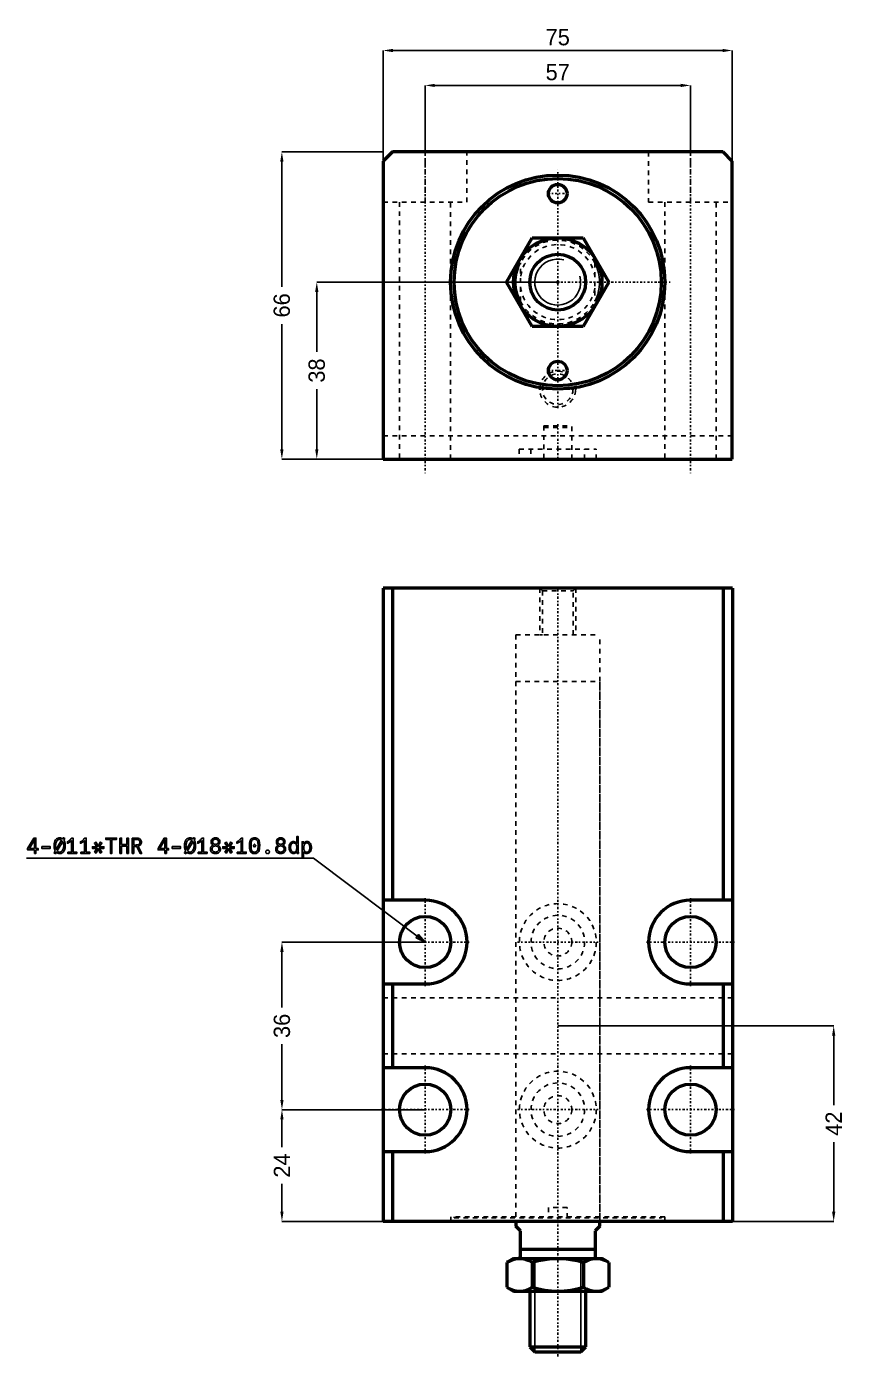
# Model space of a CAD drawing. Header units: millimetres. Extents: x -114 to 282, y -231 to 55.
# Drawn here: x -114.1 to 61.6, y -230.8 to 54.9 of the extents above; entities that cross this region are included whole.
import ezdxf

# ---------------------------------------------------------------- set-up
doc = ezdxf.new("R2010")
doc.units = ezdxf.units.MM
doc.linetypes.add('Center', pattern=[1.5, 0.45, -0.5, 0.05, -0.5])
doc.linetypes.add('Dashed', pattern=[2, 1, -1])
for name, color, linetype, lineweight in [('2d ConnectionPoints', 7, 'Continuous', 50), ('AM_0', 7, 'Continuous', 50), ('AM_5', 3, 'Continuous', 25), ('AM_7', 7, 'Center', 25), ('AM_9', 6, 'Dashed', 25)]:
    doc.layers.add(name, color=color, linetype=linetype, lineweight=lineweight)
doc.dimstyles.new('ISO-25', dxfattribs={"dimtxt": 2.5, "dimasz": 2.5, "dimexe": 1.25, "dimexo": 0.625, "dimtad": 1, "dimtxsty": 'Standard', "dimcen": 2.5, "dimadec": 0, "dimazin": 0, "dimtfac": 1, "dimtmove": 0, "dimatfit": 3, "dimfxl": 1, "dimarcsym": 0})

# ---------------------------------------------------------------- blocks, each defined once
blk = doc.blocks.new('1_JEBC_32_60ST_EX_rod_0_in_JEBC_MF_LA_32_60ST_EX_0_0')
at = {"layer": 'AM_0'}
for p, q in [((-10.97, 0), (-5.48, 9.5)), ((-5.48, 9.5), (5.48, 9.5)), ((5.48, 9.5), (10.97, 0)), ((-5.48, -9.5), (-10.97, 0)), ((10.97, 0), (5.48, -9.5)), ((5.48, -9.5), (-5.48, -9.5))]:
    blk.add_line(p, q, dxfattribs=at)
for radius in [9.5, 6]:
    blk.add_circle((0, 0), radius, dxfattribs=at)
at = {"layer": 'AM_5'}
blk.add_arc((0, 0), 4.93, 75, 15, dxfattribs=at)
at = {"layer": 'AM_9'}
for p, q in [((-8, -4.12), (-8, 4.12)), ((8, 4.12), (8, -4.12))]:
    blk.add_line(p, q, dxfattribs=at)
for points in [[(-8, 4.12), (-8.33, 3.41), (-8.59, 2.67), (-8.79, 1.91), (-8.93, 1.14), (-8.99, 0.36), (-8.99, -0.43), (-8.92, -1.21), (-8.78, -1.98), (-8.57, -2.74), (-8.3, -3.48), (-8, -4.12)], [(8, -4.12), (8.33, -3.41), (8.59, -2.67), (8.79, -1.91), (8.93, -1.14), (8.99, -0.36), (8.99, 0.43), (8.92, 1.21), (8.78, 1.98), (8.57, 2.74), (8.3, 3.48), (8, 4.12)]]:
    blk.add_lwpolyline(points, dxfattribs=at)
for radius, start, end in [(9, 27.266, 152.734), (8.07, 7.4106, 172.5894), (8.07, 187.4106, 352.5894), (9, 207.266, 332.734)]:
    blk.add_arc((0, 0), radius, start, end, dxfattribs=at)
blk = doc.blocks.new('2_JEBC_MF_LA_32_60ST_EX_0_body_0_in_JEBC_MF_LA_32_60ST_EX_0_0')
at = {"layer": 'AM_0'}
for p, q in [((-35.5, 28), (-37.5, 26)), ((-37.5, 26), (-37.5, -38)), ((35.5, 28), (-35.5, 28)), ((37.5, 26), (35.5, 28)), ((37.5, -38), (37.5, 26)), ((-37.5, -38), (37.5, -38))]:
    blk.add_line(p, q, dxfattribs=at)
for centre, radius in [((0, 0), 23), ((0, 0), 22.25), ((0, 19), 2), ((0, -19), 2)]:
    blk.add_circle(centre, radius, dxfattribs=at)
at = {"layer": 'AM_5', "linetype": 'Dashed'}
blk.add_arc((0, -23), 3.8615, 75, 15, dxfattribs=at)
at = {"layer": 'AM_7'}
for p, q in [((-28.5, 31.3), (-28.5, -41.3)), ((28.5, 31.3), (28.5, -41.3)), ((0, -27.054575), (0, 24.15)), ((-2.1, 19), (2.1, 19)), ((-24.15, 0), (24.15, 0)), ((-2.1, -19), (2.1, -19)), ((-4.054575, -23), (4.054575, -23)), ((0, -30.545), (0, -38.355))]:
    blk.add_line(p, q, dxfattribs=at)
at = {"layer": 'AM_9'}
for p, q in [((-28.5, 17.2), (-28.5, 28)), ((-19.5, 17.2), (-19.5, 28)), ((19.5, 28), (19.5, 17.2)), ((28.5, 17.2), (28.5, 28)), ((-37.5, 17.2), (-19.5, 17.2)), ((-34, 17.2), (-34, -38)), ((-23, -38), (-23, 17.2)), ((19.5, 17.2), (37.5, 17.2)), ((23, 17.2), (23, -38)), ((34, -38), (34, 17.2)), ((-3, -30.9), (3, -30.9)), ((-3, -30.9), (-3, -38)), ((-3, -31.2), (3, -31.2)), ((3, -38), (3, -30.9)), ((37.5, -33), (-37.5, -33)), ((-8.25, -35.9), (8.25, -35.9)), ((-8.25, -35.9), (-8.25, -38)), ((-5.75, -35.9), (-5.75, -38)), ((5.75, -38), (5.75, -35.9)), ((8.25, -38), (8.25, -35.9))]:
    blk.add_line(p, q, dxfattribs=at)
blk.add_circle((0, -23), 3.2805, dxfattribs=at)
blk = doc.blocks.new('*D3')
at = {"layer": 'AM_5', "color": 0, "lineweight": -2}
for p, q in [((-28.5, 28), (-28.5, 42.25)), ((-26.4, 42.25), (26.4, 42.25)), ((28.5, 28), (28.5, 42.25))]:
    blk.add_line(p, q, dxfattribs=at)
at = {"layer": 'AM_5', "color": 0}
for points in [[(-26.4, 42.6), (-26.4, 41.9), (-28.5, 42.25)], [(26.4, 41.9), (26.4, 42.6), (28.5, 42.25)]]:
    blk.add_solid(points, dxfattribs=at)
at = {"layer": 'Defpoints', "color": 0}
for p in [(28.5, 42.25), (-28.5, 28), (28.5, 28)]:
    blk.add_point(p, dxfattribs=at)
at = {"layer": 'AM_5', "color": 0, "insert": (0, 45.09), "char_height": 3.5, "attachment_point": 5}
blk.add_mtext('57', dxfattribs=at)
blk = doc.blocks.new('*D4')
at = {"layer": 'AM_5', "color": 0, "lineweight": -2}
for p, q in [((-37.5, 28), (-59.25, 28)), ((-59.25, 25.9), (-59.25, -0.99)), ((-59.25, -35.9), (-59.25, -9.01)), ((-37.5, -38), (-59.25, -38))]:
    blk.add_line(p, q, dxfattribs=at)
at = {"layer": 'AM_5', "color": 0}
for points in [[(-58.9, 25.9), (-59.6, 25.9), (-59.25, 28)], [(-59.6, -35.9), (-58.9, -35.9), (-59.25, -38)]]:
    blk.add_solid(points, dxfattribs=at)
at = {"layer": 'Defpoints', "color": 0}
for p in [(-37.5, 28), (-59.25, -38), (-37.5, -38)]:
    blk.add_point(p, dxfattribs=at)
at = {"layer": 'AM_5', "color": 0, "insert": (-59.25, -5), "char_height": 3.5, "attachment_point": 5, "rotation": 90}
blk.add_mtext('66', dxfattribs=at)
blk = doc.blocks.new('*D5')
at = {"layer": 'AM_5', "color": 0, "lineweight": -2}
for p, q in [((0, 0), (-51.75, 0)), ((-51.75, -2.1), (-51.75, -15)), ((-51.75, -35.9), (-51.75, -23)), ((-37.5, -38), (-51.75, -38))]:
    blk.add_line(p, q, dxfattribs=at)
at = {"layer": 'AM_5', "color": 0}
for points in [[(-51.4, -2.1), (-52.1, -2.1), (-51.75, 0)], [(-52.1, -35.9), (-51.4, -35.9), (-51.75, -38)]]:
    blk.add_solid(points, dxfattribs=at)
at = {"layer": 'Defpoints', "color": 0}
for p in [(0, 0), (-51.75, -38), (-37.5, -38)]:
    blk.add_point(p, dxfattribs=at)
at = {"layer": 'AM_5', "color": 0, "insert": (-51.75, -19), "char_height": 3.5, "attachment_point": 5, "rotation": 90}
blk.add_mtext('38', dxfattribs=at)
blk = doc.blocks.new('*D6')
at = {"layer": 'AM_5', "color": 0, "lineweight": -2}
for p, q in [((-37.5, -38), (-37.5, 49.75)), ((-35.4, 49.75), (35.4, 49.75)), ((37.5, -38), (37.5, 49.75))]:
    blk.add_line(p, q, dxfattribs=at)
at = {"layer": 'AM_5', "color": 0}
for points in [[(-35.4, 50.1), (-35.4, 49.4), (-37.5, 49.75)], [(35.4, 49.4), (35.4, 50.1), (37.5, 49.75)]]:
    blk.add_solid(points, dxfattribs=at)
at = {"layer": 'Defpoints', "color": 0}
for p in [(37.5, 49.75), (-37.5, -38), (37.5, -38)]:
    blk.add_point(p, dxfattribs=at)
at = {"layer": 'AM_5', "color": 0, "insert": (0, 52.59), "char_height": 3.5, "attachment_point": 5}
blk.add_mtext('75', dxfattribs=at)
blk = doc.blocks.new('1_JEBC_32_60ST_EX_rod_0_in_JEBC_MF_LA_32_60ST_EX_0_4')
at = {"layer": 'AM_0'}
for p, q in [((9, -1), (9, 0)), ((-9, 0), (-9, -1)), ((-8, -2), (-9, -1)), ((-8, -8), (-8, -2)), ((9, -1), (8, -2)), ((8, -2), (8, -8)), ((-9.5, -8), (-10.97, -8.85)), ((-9.5, -8), (9.5, -8)), ((-8, -6), (8, -6)), ((10.97, -8.85), (9.5, -8)), ((-10.97, -8.85), (-10.97, -14.15)), ((-5.48, -8.85), (-5.48, -14.15)), ((5.48, -8.85), (5.48, -14.15)), ((10.97, -8.85), (10.97, -14.15)), ((-10.97, -14.15), (-9.5, -15)), ((9.5, -15), (10.97, -14.15)), ((-9.5, -15), (9.5, -15)), ((-6, -15), (-6, -26.93)), ((6, -26.93), (6, -15)), ((-6, -26.93), (-4.93, -28)), ((-6, -26.93), (6, -26.93)), ((-4.93, -28), (4.93, -28)), ((4.93, -28), (6, -26.93))]:
    blk.add_line(p, q, dxfattribs=at)
for points in [[(-8.23, -8), (-8.42, -8), (-9.06, -8.08), (-9.7, -8.26), (-10.34, -8.52), (-10.97, -8.85)], [(-5.48, -8.85), (-6.15, -8.5), (-6.83, -8.23), (-7.53, -8.06), (-8.23, -8)], [(0, -8), (-0.03, -8), (-1.4, -8.06), (-2.76, -8.23), (-4.13, -8.5), (-5.48, -8.85)], [(5.48, -8.85), (4.15, -8.5), (2.8, -8.23), (1.4, -8.06), (0, -8)], [(8.23, -8), (8.03, -8), (7.39, -8.08), (6.76, -8.26), (6.12, -8.52), (5.48, -8.85)], [(10.97, -8.85), (10.3, -8.5), (9.63, -8.23), (8.93, -8.06), (8.23, -8)], [(-10.97, -14.15), (-10.3, -14.5), (-9.63, -14.77), (-8.93, -14.94), (-8.23, -15)], [(-8.23, -15), (-8.03, -15), (-7.39, -14.92), (-6.76, -14.74), (-6.12, -14.48), (-5.48, -14.15)], [(-5.48, -14.15), (-4.15, -14.5), (-2.8, -14.77), (-1.4, -14.94), (0, -15)], [(0, -15), (0.03, -15), (1.4, -14.94), (2.76, -14.77), (4.13, -14.5), (5.48, -14.15)], [(5.48, -14.15), (6.15, -14.5), (6.83, -14.77), (7.53, -14.94), (8.23, -15)], [(8.23, -15), (8.42, -15), (9.06, -14.92), (9.7, -14.74), (10.34, -14.48), (10.97, -14.15)]]:
    blk.add_lwpolyline(points, dxfattribs=at)
at = {"layer": 'AM_5'}
for p, q in [((-4.93, -28), (-4.93, -8)), ((4.93, -28), (4.93, -8))]:
    blk.add_line(p, q, dxfattribs=at)
at = {"layer": 'AM_7'}
blk.add_line((0, -29), (0, 136.5), dxfattribs=at)
at = {"layer": 'AM_9'}
for p, q in [((-9, 126), (9, 126)), ((-9, 126), (-9, 0)), ((9, 0), (9, 126))]:
    blk.add_line(p, q, dxfattribs=at)
blk = doc.blocks.new('2_JEBC_MF_LA_32_60ST_EX_0_body_0_in_JEBC_MF_LA_32_60ST_EX_0_4')
at = {"layer": 'AM_0'}
for p, q in [((37.5, 136), (-37.5, 136)), ((-37.5, 136), (-37.5, 0)), ((-35.5, 136), (-35.5, 69)), ((35.5, 136), (35.5, 69)), ((37.5, 136), (37.5, 0)), ((-28.5, 69), (-37.5, 69)), ((37.5, 69), (28.5, 69)), ((-37.5, 51), (-28.5, 51)), ((-35.5, 51), (-35.5, 33)), ((28.5, 51), (37.5, 51)), ((35.5, 51), (35.5, 33)), ((-28.5, 33), (-37.5, 33)), ((37.5, 33), (28.5, 33)), ((-37.5, 15), (-28.5, 15)), ((-35.5, 15), (-35.5, 0)), ((28.5, 15), (37.5, 15)), ((35.5, 15), (35.5, 0)), ((37.5, 0), (-37.5, 0))]:
    blk.add_line(p, q, dxfattribs=at)
for centre in [(-28.5, 60), (28.5, 60), (-28.5, 24), (28.5, 24)]:
    blk.add_circle(centre, 5.5, dxfattribs=at)
for centre, start, end in [((-28.5, 60), 270, 90), ((28.5, 60), 90, 270), ((-28.5, 24), 270, 90), ((28.5, 24), 90, 270)]:
    blk.add_arc(centre, 9, start, end, dxfattribs=at)
at = {"layer": 'AM_5', "linetype": 'Dashed'}
for p, q in [((-3.8615, 136), (-3.8615, 126)), ((3.8615, 136), (3.8615, 126)), ((-3.2805, 126), (-3.8615, 126)), ((3.2805, 126), (3.8615, 126))]:
    blk.add_line(p, q, dxfattribs=at)
at = {"layer": 'AM_7'}
for p, q in [((-28.5, 50.55), (-28.5, 69.45)), ((28.5, 50.55), (28.5, 69.45)), ((-37.95, 60), (-19.05, 60)), ((-8.6625, 60), (8.6625, 60)), ((19.05, 60), (37.95, 60)), ((-28.5, 14.55), (-28.5, 33.45)), ((28.5, 14.55), (28.5, 33.45)), ((-37.95, 24), (-19.05, 24)), ((-8.6625, 24), (8.6625, 24)), ((19.05, 24), (37.95, 24))]:
    blk.add_line(p, q, dxfattribs=at)
at = {"layer": 'AM_9'}
for p, q in [((-3.8615, 136), (-3.2805, 135.419)), ((-3.2805, 135.419), (-3.2805, 126)), ((-3.2805, 135.419), (3.2805, 135.419)), ((3.2805, 135.419), (3.8615, 136)), ((3.2805, 126), (3.2805, 135.419)), ((-9, 116), (9, 116)), ((-9, 116), (-9, 0.8)), ((9, 0.8), (9, 116)), ((37.5, 48), (-37.5, 48)), ((37.5, 36), (-37.5, 36)), ((2, 3), (-2, 3)), ((-2, 3), (-2, 0.8)), ((2, 0.8), (2, 3)), ((23, 1), (-23, 1)), ((-23, 1), (-23, 0)), ((-22.25, 1), (-22.25, 0.8)), ((-22.25, 0.8), (22.25, 0.8)), ((22.25, 0.8), (22.25, 1)), ((23, 0), (23, 1))]:
    blk.add_line(p, q, dxfattribs=at)
for centre, radius in [((0, 60), 8.25), ((0, 60), 5.75), ((0, 60), 3), ((0, 24), 8.25), ((0, 24), 5.75), ((0, 24), 3)]:
    blk.add_circle(centre, radius, dxfattribs=at)
blk = doc.blocks.new('*D34')
at = {"layer": 'AM_5', "color": 0, "lineweight": -2}
for p, q in [((-28.48, -141.76), (-59.23, -141.76)), ((-59.23, -143.86), (-59.23, -155.79)), ((-59.23, -175.66), (-59.23, -163.72)), ((-28.48, -177.76), (-59.23, -177.76))]:
    blk.add_line(p, q, dxfattribs=at)
at = {"layer": 'AM_5', "color": 0}
for points in [[(-58.88, -143.86), (-59.58, -143.86), (-59.23, -141.76)], [(-59.58, -175.66), (-58.88, -175.66), (-59.23, -177.76)]]:
    blk.add_solid(points, dxfattribs=at)
at = {"layer": 'Defpoints', "color": 0}
for p in [(-28.48, -141.76), (-59.23, -177.76), (-28.48, -177.76)]:
    blk.add_point(p, dxfattribs=at)
at = {"layer": 'AM_5', "color": 0, "insert": (-59.23, -159.76), "char_height": 3.5, "attachment_point": 5, "rotation": 90}
blk.add_mtext('36', dxfattribs=at)
blk = doc.blocks.new('*D35')
at = {"layer": 'AM_5', "color": 0, "lineweight": -2}
for p, q in [((0.02, -159.76), (59.27, -159.76)), ((59.27, -161.86), (59.27, -176.79)), ((59.27, -199.66), (59.27, -184.72)), ((37.52, -201.76), (59.27, -201.76))]:
    blk.add_line(p, q, dxfattribs=at)
at = {"layer": 'AM_5', "color": 0}
for points in [[(59.62, -161.86), (58.92, -161.86), (59.27, -159.76)], [(58.92, -199.66), (59.62, -199.66), (59.27, -201.76)]]:
    blk.add_solid(points, dxfattribs=at)
at = {"layer": 'Defpoints', "color": 0}
for p in [(0.02, -159.76), (59.27, -159.76), (37.52, -201.76)]:
    blk.add_point(p, dxfattribs=at)
at = {"layer": 'AM_5', "color": 0, "insert": (59.27, -180.76), "char_height": 3.5, "attachment_point": 5, "rotation": 90}
blk.add_mtext('42', dxfattribs=at)
blk = doc.blocks.new('*D36')
at = {"layer": 'AM_5', "color": 0, "lineweight": -2}
for p, q in [((-28.48, -177.76), (-59.23, -177.76)), ((-59.23, -179.86), (-59.23, -185.79)), ((-59.23, -199.66), (-59.23, -193.72)), ((-37.48, -201.76), (-59.23, -201.76))]:
    blk.add_line(p, q, dxfattribs=at)
at = {"layer": 'AM_5', "color": 0}
for points in [[(-58.88, -179.86), (-59.58, -179.86), (-59.23, -177.76)], [(-59.58, -199.66), (-58.88, -199.66), (-59.23, -201.76)]]:
    blk.add_solid(points, dxfattribs=at)
at = {"layer": 'Defpoints', "color": 0}
for p in [(-59.23, -177.76), (-28.48, -177.76), (-37.48, -201.76)]:
    blk.add_point(p, dxfattribs=at)
at = {"layer": 'AM_5', "color": 0, "insert": (-59.23, -189.76), "char_height": 3.5, "attachment_point": 5, "rotation": 90}
blk.add_mtext('24', dxfattribs=at)

msp = doc.modelspace()

# ---------------------------------------------------------------- linework, layer by layer
at = {"layer": '2d ConnectionPoints'}
for p in [(0, 0), (0, 0), (0.024, -201.757), (0.024, -201.757)]:
    msp.add_point(p, dxfattribs=at)
at = {"layer": 'AM_5'}
for p, q in [((-114.076, -123.757), (-52.476, -123.757)), ((-52.476, -123.757), (-28.476, -141.757))]:
    msp.add_line(p, q, dxfattribs=at)
for points in [[(-112.378, -121.979), (-113.853, -121.979), (-113.853, -121.684), (-112.51, -119.409), (-112.06, -119.409), (-112.06, -121.672), (-111.569, -121.672), (-111.569, -121.979), (-112.06, -121.979), (-112.06, -122.707), (-112.378, -122.707), (-112.378, -121.979)], [(-112.374, -121.672), (-112.374, -119.791), (-113.461, -121.672), (-112.374, -121.672)], [(-107.934, -122.166), (-107.934, -122.166), (-107.982, -122.071), (-108.044, -121.92), (-108.044, -121.92), (-108.094, -121.758), (-108.122, -121.644), (-108.122, -121.644), (-108.144, -121.525), (-108.169, -121.343), (-108.169, -121.343), (-108.182, -121.155), (-108.184, -121.026), (-108.184, -121.026), (-108.179, -120.832), (-108.149, -120.559), (-108.149, -120.559), (-108.093, -120.308), (-108.041, -120.152), (-108.041, -120.152), (-107.979, -120.009), (-107.866, -119.819), (-107.866, -119.819), (-107.729, -119.66), (-107.626, -119.57), (-107.626, -119.57), (-107.513, -119.496), (-107.328, -119.415), (-107.328, -119.415), (-107.123, -119.371), (-106.976, -119.363), (-106.976, -119.363), (-106.827, -119.372), (-106.617, -119.418), (-106.617, -119.418), (-106.427, -119.503), (-106.31, -119.581), (-106.185, -119.361), (-105.884, -119.534), (-106.064, -119.848), (-106.064, -119.848), (-106.008, -119.938), (-105.934, -120.087), (-105.934, -120.087), (-105.873, -120.25), (-105.84, -120.367), (-105.84, -120.367), (-105.813, -120.49), (-105.783, -120.684), (-105.783, -120.684), (-105.767, -120.888), (-105.764, -121.031), (-105.764, -121.031), (-105.769, -121.218), (-105.797, -121.487), (-105.797, -121.487), (-105.849, -121.74), (-105.897, -121.9), (-105.897, -121.9), (-105.956, -122.05), (-106.065, -122.251), (-106.065, -122.251), (-106.199, -122.425), (-106.302, -122.524), (-106.302, -122.524), (-106.416, -122.608), (-106.605, -122.699), (-106.605, -122.699), (-106.818, -122.748), (-106.972, -122.757), (-106.972, -122.757), (-107.143, -122.745), (-107.378, -122.683), (-107.378, -122.683), (-107.588, -122.568), (-107.713, -122.462), (-107.893, -122.771), (-108.184, -122.607), (-107.934, -122.166)], [(-107.843, -121.06), (-107.843, -121.06), (-107.838, -121.228), (-107.809, -121.466), (-107.809, -121.466), (-107.756, -121.688), (-107.707, -121.827), (-106.56, -119.845), (-106.56, -119.845), (-106.637, -119.79), (-106.757, -119.729), (-106.757, -119.729), (-106.883, -119.697), (-106.97, -119.691), (-106.97, -119.691), (-107.062, -119.698), (-107.195, -119.734), (-107.195, -119.734), (-107.323, -119.801), (-107.404, -119.864), (-107.404, -119.864), (-107.481, -119.938), (-107.584, -120.071), (-107.584, -120.071), (-107.673, -120.23), (-107.724, -120.349), (-107.724, -120.349), (-107.767, -120.478), (-107.813, -120.683), (-107.813, -120.683), (-107.838, -120.904), (-107.843, -121.06)], [(-105.25, -122.416), (-104.413, -122.416), (-104.413, -119.955), (-104.413, -119.955), (-104.458, -120), (-104.534, -120.071), (-104.534, -120.071), (-104.62, -120.145), (-104.684, -120.196), (-104.684, -120.196), (-104.749, -120.246), (-104.849, -120.319), (-104.849, -120.319), (-104.949, -120.386), (-105.016, -120.428), (-105.016, -120.428), (-105.081, -120.466), (-105.172, -120.512), (-105.172, -120.512), (-105.255, -120.545), (-105.305, -120.56), (-105.305, -120.214), (-105.305, -120.214), (-105.243, -120.184), (-105.145, -120.128), (-105.145, -120.128), (-105.041, -120.058), (-104.969, -120.003), (-104.969, -120.003), (-104.897, -119.945), (-104.791, -119.854), (-104.791, -119.854), (-104.69, -119.76), (-104.625, -119.695), (-104.625, -119.695), (-104.563, -119.631), (-104.48, -119.542), (-104.48, -119.542), (-104.408, -119.459), (-104.367, -119.409), (-104.076, -119.409), (-104.076, -122.416), (-103.316, -122.416), (-103.316, -122.707), (-105.25, -122.707), (-105.25, -122.416)], [(-102.45, -122.416), (-101.613, -122.416), (-101.613, -119.955), (-101.613, -119.955), (-101.658, -120), (-101.734, -120.071), (-101.734, -120.071), (-101.82, -120.145), (-101.884, -120.196), (-101.884, -120.196), (-101.949, -120.246), (-102.049, -120.319), (-102.049, -120.319), (-102.149, -120.386), (-102.216, -120.428), (-102.216, -120.428), (-102.281, -120.466), (-102.372, -120.512), (-102.372, -120.512), (-102.455, -120.545), (-102.505, -120.56), (-102.505, -120.214), (-102.505, -120.214), (-102.443, -120.184), (-102.345, -120.128), (-102.345, -120.128), (-102.241, -120.058), (-102.169, -120.003), (-102.169, -120.003), (-102.097, -119.945), (-101.991, -119.854), (-101.991, -119.854), (-101.89, -119.76), (-101.825, -119.695), (-101.825, -119.695), (-101.763, -119.631), (-101.68, -119.542), (-101.68, -119.542), (-101.608, -119.459), (-101.567, -119.409), (-101.276, -119.409), (-101.276, -122.416), (-100.516, -122.416), (-100.516, -122.707), (-102.45, -122.707), (-102.45, -122.416)], [(-96.077, -119.704), (-97.064, -119.704), (-97.064, -119.409), (-94.757, -119.409), (-94.757, -119.704), (-95.74, -119.704), (-95.74, -122.707), (-96.077, -122.707), (-96.077, -119.704)], [(-94.021, -119.409), (-93.684, -119.409), (-93.684, -120.801), (-92.537, -120.801), (-92.537, -119.409), (-92.201, -119.409), (-92.201, -122.707), (-92.537, -122.707), (-92.537, -121.124), (-93.684, -121.124), (-93.684, -122.707), (-94.021, -122.707), (-94.021, -119.409)], [(-91.384, -119.409), (-90.424, -119.409), (-90.424, -119.409), (-90.326, -119.412), (-90.18, -119.432), (-90.18, -119.432), (-90.038, -119.47), (-89.944, -119.504), (-89.944, -119.504), (-89.855, -119.547), (-89.732, -119.626), (-89.732, -119.626), (-89.625, -119.725), (-89.561, -119.801), (-89.561, -119.801), (-89.507, -119.886), (-89.448, -120.028), (-89.448, -120.028), (-89.416, -120.188), (-89.41, -120.305), (-89.41, -120.305), (-89.417, -120.434), (-89.456, -120.609), (-89.456, -120.609), (-89.529, -120.762), (-89.596, -120.852), (-89.596, -120.852), (-89.675, -120.932), (-89.811, -121.033), (-89.811, -121.033), (-89.968, -121.112), (-90.083, -121.151), (-89.328, -122.73), (-89.696, -122.73), (-90.433, -121.206), (-90.483, -121.206), (-91.048, -121.206), (-91.048, -122.707), (-91.384, -122.707), (-91.384, -119.409)], [(-90.584, -120.91), (-90.584, -120.91), (-90.487, -120.908), (-90.354, -120.9), (-90.354, -120.9), (-90.233, -120.883), (-90.16, -120.868), (-90.16, -120.868), (-90.093, -120.847), (-90.001, -120.803), (-90.001, -120.803), (-89.92, -120.742), (-89.873, -120.693), (-89.873, -120.693), (-89.832, -120.634), (-89.788, -120.528), (-89.788, -120.528), (-89.765, -120.399), (-89.76, -120.3), (-89.76, -120.3), (-89.768, -120.175), (-89.812, -120.016), (-89.812, -120.016), (-89.893, -119.893), (-89.968, -119.831), (-89.968, -119.831), (-90.056, -119.782), (-90.202, -119.729), (-90.202, -119.729), (-90.368, -119.701), (-90.488, -119.695), (-91.048, -119.695), (-91.048, -120.91), (-90.584, -120.91)], [(-84.378, -121.979), (-85.853, -121.979), (-85.853, -121.684), (-84.51, -119.409), (-84.06, -119.409), (-84.06, -121.672), (-83.569, -121.672), (-83.569, -121.979), (-84.06, -121.979), (-84.06, -122.707), (-84.378, -122.707), (-84.378, -121.979)], [(-84.374, -121.672), (-84.374, -119.791), (-85.461, -121.672), (-84.374, -121.672)], [(-79.934, -122.166), (-79.934, -122.166), (-79.982, -122.071), (-80.044, -121.92), (-80.044, -121.92), (-80.094, -121.758), (-80.122, -121.644), (-80.122, -121.644), (-80.144, -121.525), (-80.169, -121.343), (-80.169, -121.343), (-80.182, -121.155), (-80.184, -121.026), (-80.184, -121.026), (-80.179, -120.832), (-80.149, -120.559), (-80.149, -120.559), (-80.093, -120.308), (-80.041, -120.152), (-80.041, -120.152), (-79.979, -120.009), (-79.866, -119.819), (-79.866, -119.819), (-79.729, -119.66), (-79.626, -119.57), (-79.626, -119.57), (-79.513, -119.496), (-79.328, -119.415), (-79.328, -119.415), (-79.123, -119.371), (-78.976, -119.363), (-78.976, -119.363), (-78.827, -119.372), (-78.617, -119.418), (-78.617, -119.418), (-78.427, -119.503), (-78.31, -119.581), (-78.185, -119.361), (-77.884, -119.534), (-78.064, -119.848), (-78.064, -119.848), (-78.008, -119.938), (-77.934, -120.087), (-77.934, -120.087), (-77.873, -120.25), (-77.84, -120.367), (-77.84, -120.367), (-77.813, -120.49), (-77.783, -120.684), (-77.783, -120.684), (-77.767, -120.888), (-77.764, -121.031), (-77.764, -121.031), (-77.769, -121.218), (-77.797, -121.487), (-77.797, -121.487), (-77.849, -121.74), (-77.897, -121.9), (-77.897, -121.9), (-77.956, -122.05), (-78.065, -122.251), (-78.065, -122.251), (-78.199, -122.425), (-78.302, -122.524), (-78.302, -122.524), (-78.416, -122.608), (-78.605, -122.699), (-78.605, -122.699), (-78.818, -122.748), (-78.972, -122.757), (-78.972, -122.757), (-79.143, -122.745), (-79.378, -122.683), (-79.378, -122.683), (-79.588, -122.568), (-79.713, -122.462), (-79.893, -122.771), (-80.184, -122.607), (-79.934, -122.166)], [(-79.843, -121.06), (-79.843, -121.06), (-79.838, -121.228), (-79.809, -121.466), (-79.809, -121.466), (-79.756, -121.688), (-79.707, -121.827), (-78.56, -119.845), (-78.56, -119.845), (-78.637, -119.79), (-78.757, -119.729), (-78.757, -119.729), (-78.883, -119.697), (-78.97, -119.691), (-78.97, -119.691), (-79.062, -119.698), (-79.195, -119.734), (-79.195, -119.734), (-79.323, -119.801), (-79.404, -119.864), (-79.404, -119.864), (-79.481, -119.938), (-79.584, -120.071), (-79.584, -120.071), (-79.673, -120.23), (-79.724, -120.349), (-79.724, -120.349), (-79.767, -120.478), (-79.813, -120.683), (-79.813, -120.683), (-79.838, -120.904), (-79.843, -121.06)], [(-77.25, -122.416), (-76.413, -122.416), (-76.413, -119.955), (-76.413, -119.955), (-76.458, -120), (-76.534, -120.071), (-76.534, -120.071), (-76.62, -120.145), (-76.684, -120.196), (-76.684, -120.196), (-76.749, -120.246), (-76.849, -120.319), (-76.849, -120.319), (-76.949, -120.386), (-77.016, -120.428), (-77.016, -120.428), (-77.081, -120.466), (-77.172, -120.512), (-77.172, -120.512), (-77.255, -120.545), (-77.305, -120.56), (-77.305, -120.214), (-77.305, -120.214), (-77.243, -120.184), (-77.145, -120.128), (-77.145, -120.128), (-77.041, -120.058), (-76.969, -120.003), (-76.969, -120.003), (-76.897, -119.945), (-76.791, -119.854), (-76.791, -119.854), (-76.69, -119.76), (-76.625, -119.695), (-76.625, -119.695), (-76.563, -119.631), (-76.48, -119.542), (-76.48, -119.542), (-76.408, -119.459), (-76.367, -119.409), (-76.076, -119.409), (-76.076, -122.416), (-75.316, -122.416), (-75.316, -122.707), (-77.25, -122.707), (-77.25, -122.416)], [(-73.506, -122.744), (-73.506, -122.744), (-73.621, -122.74), (-73.785, -122.72), (-73.785, -122.72), (-73.941, -122.682), (-74.041, -122.647), (-74.041, -122.647), (-74.134, -122.604), (-74.26, -122.522), (-74.26, -122.522), (-74.369, -122.42), (-74.432, -122.341), (-74.432, -122.341), (-74.485, -122.253), (-74.543, -122.104), (-74.543, -122.104), (-74.574, -121.935), (-74.58, -121.811), (-74.58, -121.811), (-74.574, -121.692), (-74.543, -121.528), (-74.543, -121.528), (-74.484, -121.378), (-74.431, -121.288), (-74.431, -121.288), (-74.367, -121.205), (-74.257, -121.099), (-74.257, -121.099), (-74.128, -121.014), (-74.032, -120.969), (-74.032, -120.969), (-74.177, -120.871), (-74.334, -120.677), (-74.334, -120.677), (-74.418, -120.428), (-74.434, -120.232), (-74.434, -120.232), (-74.429, -120.122), (-74.401, -119.97), (-74.401, -119.97), (-74.35, -119.834), (-74.302, -119.752), (-74.302, -119.752), (-74.246, -119.678), (-74.15, -119.581), (-74.15, -119.581), (-74.039, -119.502), (-73.958, -119.46), (-73.958, -119.46), (-73.871, -119.425), (-73.738, -119.387), (-73.738, -119.387), (-73.601, -119.367), (-73.506, -119.363), (-73.506, -119.363), (-73.407, -119.367), (-73.264, -119.385), (-73.264, -119.385), (-73.128, -119.421), (-73.042, -119.453), (-73.042, -119.453), (-72.961, -119.493), (-72.851, -119.567), (-72.851, -119.567), (-72.757, -119.658), (-72.702, -119.728), (-72.702, -119.728), (-72.656, -119.806), (-72.605, -119.935), (-72.605, -119.935), (-72.578, -120.081), (-72.573, -120.187), (-72.573, -120.187), (-72.578, -120.291), (-72.601, -120.437), (-72.601, -120.437), (-72.645, -120.572), (-72.685, -120.656), (-72.685, -120.656), (-72.733, -120.734), (-72.82, -120.836), (-72.82, -120.836), (-72.923, -120.92), (-73.001, -120.967), (-73.001, -120.967), (-72.903, -121.015), (-72.772, -121.101), (-72.772, -121.101), (-72.659, -121.206), (-72.594, -121.285), (-72.594, -121.285), (-72.539, -121.372), (-72.479, -121.511), (-72.479, -121.511), (-72.447, -121.663), (-72.441, -121.77), (-72.441, -121.77), (-72.447, -121.901), (-72.478, -122.079), (-72.478, -122.079), (-72.536, -122.235), (-72.589, -122.327), (-72.589, -122.327), (-72.652, -122.41), (-72.76, -122.516), (-72.76, -122.516), (-72.885, -122.6), (-72.977, -122.645), (-72.977, -122.645), (-73.075, -122.68), (-73.229, -122.719), (-73.229, -122.719), (-73.392, -122.74), (-73.506, -122.744)], [(-73.506, -120.767), (-73.506, -120.767), (-73.395, -120.761), (-73.247, -120.732), (-73.247, -120.732), (-73.122, -120.678), (-73.051, -120.628), (-73.051, -120.628), (-72.992, -120.568), (-72.928, -120.463), (-72.928, -120.463), (-72.894, -120.339), (-72.887, -120.246), (-72.887, -120.246), (-72.894, -120.142), (-72.927, -120.005), (-72.927, -120.005), (-72.989, -119.888), (-73.046, -119.823), (-73.046, -119.823), (-73.116, -119.768), (-73.241, -119.708), (-73.241, -119.708), (-73.392, -119.676), (-73.506, -119.67), (-73.506, -119.67), (-73.617, -119.676), (-73.764, -119.709), (-73.764, -119.709), (-73.888, -119.769), (-73.956, -119.825), (-73.956, -119.825), (-74.014, -119.892), (-74.076, -120.01), (-74.076, -120.01), (-74.109, -120.15), (-74.116, -120.255), (-74.116, -120.255), (-74.11, -120.347), (-74.077, -120.47), (-74.077, -120.47), (-74.016, -120.573), (-73.96, -120.631), (-73.96, -120.631), (-73.892, -120.68), (-73.769, -120.733), (-73.769, -120.733), (-73.62, -120.761), (-73.506, -120.767)], [(-68.85, -122.416), (-68.013, -122.416), (-68.013, -119.955), (-68.013, -119.955), (-68.058, -120), (-68.134, -120.071), (-68.134, -120.071), (-68.22, -120.145), (-68.284, -120.196), (-68.284, -120.196), (-68.349, -120.246), (-68.449, -120.319), (-68.449, -120.319), (-68.549, -120.386), (-68.616, -120.428), (-68.616, -120.428), (-68.681, -120.466), (-68.772, -120.512), (-68.772, -120.512), (-68.855, -120.545), (-68.905, -120.56), (-68.905, -120.214), (-68.905, -120.214), (-68.843, -120.184), (-68.745, -120.128), (-68.745, -120.128), (-68.641, -120.058), (-68.569, -120.003), (-68.569, -120.003), (-68.497, -119.945), (-68.391, -119.854), (-68.391, -119.854), (-68.29, -119.76), (-68.225, -119.695), (-68.225, -119.695), (-68.163, -119.631), (-68.08, -119.542), (-68.08, -119.542), (-68.008, -119.459), (-67.967, -119.409), (-67.676, -119.409), (-67.676, -122.416), (-66.916, -122.416), (-66.916, -122.707), (-68.85, -122.707), (-68.85, -122.416)], [(-65.113, -122.753), (-65.113, -122.753), (-65.285, -122.744), (-65.51, -122.7), (-65.51, -122.7), (-65.698, -122.619), (-65.802, -122.543), (-65.802, -122.543), (-65.892, -122.454), (-66.002, -122.295), (-66.002, -122.295), (-66.085, -122.109), (-66.124, -121.969), (-66.124, -121.969), (-66.154, -121.815), (-66.186, -121.556), (-66.186, -121.556), (-66.204, -121.262), (-66.207, -121.047), (-66.207, -121.047), (-66.204, -120.836), (-66.186, -120.548), (-66.186, -120.548), (-66.153, -120.293), (-66.123, -120.141), (-66.123, -120.141), (-66.083, -120.003), (-66, -119.818), (-66, -119.818), (-65.889, -119.661), (-65.799, -119.571), (-65.799, -119.571), (-65.695, -119.496), (-65.507, -119.415), (-65.507, -119.415), (-65.283, -119.371), (-65.113, -119.363), (-65.113, -119.363), (-64.942, -119.371), (-64.717, -119.415), (-64.717, -119.415), (-64.529, -119.496), (-64.425, -119.571), (-64.425, -119.571), (-64.335, -119.661), (-64.223, -119.817), (-64.223, -119.817), (-64.14, -120.002), (-64.099, -120.14), (-64.099, -120.14), (-64.069, -120.292), (-64.035, -120.547), (-64.035, -120.547), (-64.017, -120.836), (-64.014, -121.047), (-64.014, -121.047), (-64.018, -121.259), (-64.036, -121.55), (-64.036, -121.55), (-64.071, -121.809), (-64.103, -121.963), (-64.103, -121.963), (-64.144, -122.104), (-64.23, -122.292), (-64.23, -122.292), (-64.342, -122.452), (-64.433, -122.542), (-64.433, -122.542), (-64.537, -122.618), (-64.723, -122.7), (-64.723, -122.7), (-64.945, -122.744), (-65.113, -122.753)], [(-65.113, -122.452), (-65.113, -122.452), (-64.993, -122.445), (-64.835, -122.407), (-64.835, -122.407), (-64.703, -122.336), (-64.629, -122.27), (-64.629, -122.27), (-64.566, -122.193), (-64.488, -122.058), (-64.488, -122.058), (-64.43, -121.902), (-64.402, -121.786), (-64.402, -121.786), (-64.381, -121.659), (-64.358, -121.45), (-64.358, -121.45), (-64.346, -121.216), (-64.344, -121.047), (-64.344, -121.047), (-64.346, -120.867), (-64.357, -120.625), (-64.357, -120.625), (-64.377, -120.415), (-64.395, -120.292), (-64.395, -120.292), (-64.42, -120.182), (-64.475, -120.034), (-64.475, -120.034), (-64.551, -119.908), (-64.613, -119.836), (-64.613, -119.836), (-64.687, -119.776), (-64.822, -119.71), (-64.822, -119.71), (-64.987, -119.675), (-65.113, -119.668), (-65.113, -119.668), (-65.238, -119.675), (-65.402, -119.71), (-65.402, -119.71), (-65.536, -119.776), (-65.609, -119.836), (-65.609, -119.836), (-65.671, -119.908), (-65.746, -120.034), (-65.746, -120.034), (-65.801, -120.182), (-65.826, -120.292), (-65.826, -120.292), (-65.845, -120.415), (-65.864, -120.625), (-65.864, -120.625), (-65.875, -120.867), (-65.877, -121.047), (-65.877, -121.047), (-65.875, -121.217), (-65.863, -121.453), (-65.863, -121.453), (-65.842, -121.662), (-65.822, -121.788), (-65.822, -121.788), (-65.795, -121.904), (-65.738, -122.059), (-65.738, -122.059), (-65.66, -122.193), (-65.597, -122.27), (-65.597, -122.27), (-65.524, -122.336), (-65.392, -122.407), (-65.392, -122.407), (-65.233, -122.445), (-65.113, -122.452)], [(-59.506, -122.744), (-59.506, -122.744), (-59.621, -122.74), (-59.785, -122.72), (-59.785, -122.72), (-59.941, -122.682), (-60.041, -122.647), (-60.041, -122.647), (-60.134, -122.604), (-60.26, -122.522), (-60.26, -122.522), (-60.369, -122.42), (-60.432, -122.341), (-60.432, -122.341), (-60.485, -122.253), (-60.543, -122.104), (-60.543, -122.104), (-60.574, -121.935), (-60.58, -121.811), (-60.58, -121.811), (-60.574, -121.692), (-60.543, -121.528), (-60.543, -121.528), (-60.484, -121.378), (-60.431, -121.288), (-60.431, -121.288), (-60.367, -121.205), (-60.257, -121.099), (-60.257, -121.099), (-60.128, -121.014), (-60.032, -120.969), (-60.032, -120.969), (-60.177, -120.871), (-60.334, -120.677), (-60.334, -120.677), (-60.418, -120.428), (-60.434, -120.232), (-60.434, -120.232), (-60.429, -120.122), (-60.401, -119.97), (-60.401, -119.97), (-60.35, -119.834), (-60.302, -119.752), (-60.302, -119.752), (-60.246, -119.678), (-60.15, -119.581), (-60.15, -119.581), (-60.039, -119.502), (-59.958, -119.46), (-59.958, -119.46), (-59.871, -119.425), (-59.738, -119.387), (-59.738, -119.387), (-59.601, -119.367), (-59.506, -119.363), (-59.506, -119.363), (-59.407, -119.367), (-59.264, -119.385), (-59.264, -119.385), (-59.128, -119.421), (-59.042, -119.453), (-59.042, -119.453), (-58.961, -119.493), (-58.851, -119.567), (-58.851, -119.567), (-58.757, -119.658), (-58.702, -119.728), (-58.702, -119.728), (-58.656, -119.806), (-58.605, -119.935), (-58.605, -119.935), (-58.578, -120.081), (-58.573, -120.187), (-58.573, -120.187), (-58.578, -120.291), (-58.601, -120.437), (-58.601, -120.437), (-58.645, -120.572), (-58.685, -120.656), (-58.685, -120.656), (-58.733, -120.734), (-58.82, -120.836), (-58.82, -120.836), (-58.923, -120.92), (-59.001, -120.967), (-59.001, -120.967), (-58.903, -121.015), (-58.772, -121.101), (-58.772, -121.101), (-58.659, -121.206), (-58.594, -121.285), (-58.594, -121.285), (-58.539, -121.372), (-58.479, -121.511), (-58.479, -121.511), (-58.447, -121.663), (-58.441, -121.77), (-58.441, -121.77), (-58.447, -121.901), (-58.478, -122.079), (-58.478, -122.079), (-58.536, -122.235), (-58.589, -122.327), (-58.589, -122.327), (-58.652, -122.41), (-58.76, -122.516), (-58.76, -122.516), (-58.885, -122.6), (-58.977, -122.645), (-58.977, -122.645), (-59.075, -122.68), (-59.229, -122.719), (-59.229, -122.719), (-59.392, -122.74), (-59.506, -122.744)], [(-59.506, -120.767), (-59.506, -120.767), (-59.395, -120.761), (-59.247, -120.732), (-59.247, -120.732), (-59.122, -120.678), (-59.051, -120.628), (-59.051, -120.628), (-58.992, -120.568), (-58.928, -120.463), (-58.928, -120.463), (-58.894, -120.339), (-58.887, -120.246), (-58.887, -120.246), (-58.894, -120.142), (-58.927, -120.005), (-58.927, -120.005), (-58.989, -119.888), (-59.046, -119.823), (-59.046, -119.823), (-59.116, -119.768), (-59.241, -119.708), (-59.241, -119.708), (-59.392, -119.676), (-59.506, -119.67), (-59.506, -119.67), (-59.617, -119.676), (-59.764, -119.709), (-59.764, -119.709), (-59.888, -119.769), (-59.956, -119.825), (-59.956, -119.825), (-60.014, -119.892), (-60.076, -120.01), (-60.076, -120.01), (-60.109, -120.15), (-60.116, -120.255), (-60.116, -120.255), (-60.11, -120.347), (-60.077, -120.47), (-60.077, -120.47), (-60.016, -120.573), (-59.96, -120.631), (-59.96, -120.631), (-59.892, -120.68), (-59.769, -120.733), (-59.769, -120.733), (-59.62, -120.761), (-59.506, -120.767)], [(-56.758, -122.735), (-56.758, -122.735), (-56.883, -122.727), (-57.055, -122.687), (-57.055, -122.687), (-57.207, -122.612), (-57.298, -122.542), (-57.298, -122.542), (-57.379, -122.461), (-57.485, -122.323), (-57.485, -122.323), (-57.571, -122.166), (-57.616, -122.05), (-57.616, -122.05), (-57.653, -121.929), (-57.693, -121.743), (-57.693, -121.743), (-57.714, -121.553), (-57.718, -121.424), (-57.718, -121.424), (-57.714, -121.301), (-57.693, -121.121), (-57.693, -121.121), (-57.654, -120.944), (-57.618, -120.829), (-57.618, -120.829), (-57.574, -120.719), (-57.49, -120.569), (-57.49, -120.569), (-57.387, -120.438), (-57.307, -120.361), (-57.307, -120.361), (-57.218, -120.295), (-57.069, -120.223), (-57.069, -120.223), (-56.903, -120.185), (-56.781, -120.177), (-56.781, -120.177), (-56.691, -120.181), (-56.56, -120.201), (-56.56, -120.201), (-56.437, -120.236), (-56.358, -120.27), (-56.358, -120.27), (-56.284, -120.311), (-56.183, -120.392), (-56.183, -120.392), (-56.095, -120.493), (-56.044, -120.573), (-56.044, -119.113), (-55.716, -119.113), (-55.716, -122.161), (-55.716, -122.161), (-55.716, -122.194), (-55.716, -122.247), (-55.716, -122.247), (-55.715, -122.305), (-55.714, -122.347), (-55.714, -122.347), (-55.713, -122.387), (-55.712, -122.44), (-55.712, -122.44), (-55.71, -122.485), (-55.71, -122.509), (-55.703, -122.707), (-55.994, -122.707), (-56.044, -122.352), (-56.044, -122.352), (-56.106, -122.43), (-56.202, -122.528), (-56.202, -122.528), (-56.301, -122.606), (-56.369, -122.646), (-56.369, -122.646), (-56.44, -122.678), (-56.553, -122.712), (-56.553, -122.712), (-56.674, -122.731), (-56.758, -122.735)], [(-110.821, -121.242), (-109.001, -121.242), (-109.001, -121.652), (-110.821, -121.652), (-110.821, -121.242)], [(-106.988, -122.43), (-106.988, -122.43), (-106.888, -122.422), (-106.746, -122.383), (-106.746, -122.383), (-106.614, -122.311), (-106.532, -122.244), (-106.532, -122.244), (-106.455, -122.165), (-106.352, -122.026), (-106.352, -122.026), (-106.266, -121.864), (-106.218, -121.743), (-106.218, -121.743), (-106.177, -121.614), (-106.133, -121.411), (-106.133, -121.411), (-106.11, -121.197), (-106.105, -121.049), (-106.105, -121.049), (-106.107, -120.945), (-106.119, -120.793), (-106.119, -120.793), (-106.14, -120.648), (-106.16, -120.555), (-106.16, -120.555), (-106.183, -120.465), (-106.226, -120.338), (-106.226, -120.338), (-106.276, -120.221), (-106.314, -120.148), (-107.495, -122.184), (-107.495, -122.184), (-107.406, -122.272), (-107.26, -122.368), (-107.26, -122.368), (-107.101, -122.42), (-106.988, -122.43)], [(-99.511, -122.427), (-98.959, -121.577), (-99.031, -121.645), (-99.953, -121.645), (-99.953, -121.274), (-99.027, -121.274), (-98.959, -121.329), (-99.511, -120.482), (-99.152, -120.273), (-98.708, -121.19), (-98.267, -120.273), (-97.908, -120.482), (-98.46, -121.329), (-98.392, -121.274), (-97.466, -121.274), (-97.466, -121.645), (-98.392, -121.645), (-98.46, -121.574), (-97.908, -122.427), (-98.267, -122.637), (-98.708, -121.718), (-99.152, -122.637), (-99.511, -122.427)], [(-82.821, -121.242), (-81.001, -121.242), (-81.001, -121.652), (-82.821, -121.652), (-82.821, -121.242)], [(-78.988, -122.43), (-78.988, -122.43), (-78.888, -122.422), (-78.746, -122.383), (-78.746, -122.383), (-78.614, -122.311), (-78.532, -122.244), (-78.532, -122.244), (-78.455, -122.165), (-78.352, -122.026), (-78.352, -122.026), (-78.266, -121.864), (-78.218, -121.743), (-78.218, -121.743), (-78.177, -121.614), (-78.133, -121.411), (-78.133, -121.411), (-78.11, -121.197), (-78.105, -121.049), (-78.105, -121.049), (-78.107, -120.945), (-78.119, -120.793), (-78.119, -120.793), (-78.14, -120.648), (-78.16, -120.555), (-78.16, -120.555), (-78.183, -120.465), (-78.226, -120.338), (-78.226, -120.338), (-78.276, -120.221), (-78.314, -120.148), (-79.495, -122.184), (-79.495, -122.184), (-79.406, -122.272), (-79.26, -122.368), (-79.26, -122.368), (-79.101, -122.42), (-78.988, -122.43)], [(-73.506, -122.43), (-73.506, -122.43), (-73.431, -122.427), (-73.321, -122.412), (-73.321, -122.412), (-73.216, -122.383), (-73.149, -122.357), (-73.149, -122.357), (-73.085, -122.325), (-72.999, -122.265), (-72.999, -122.265), (-72.925, -122.192), (-72.882, -122.136), (-72.882, -122.136), (-72.845, -122.074), (-72.806, -121.972), (-72.806, -121.972), (-72.784, -121.857), (-72.78, -121.775), (-72.78, -121.775), (-72.784, -121.69), (-72.805, -121.573), (-72.805, -121.573), (-72.844, -121.469), (-72.88, -121.407), (-72.88, -121.407), (-72.923, -121.351), (-72.997, -121.277), (-72.997, -121.277), (-73.082, -121.217), (-73.145, -121.184), (-73.145, -121.184), (-73.213, -121.158), (-73.318, -121.129), (-73.318, -121.129), (-73.429, -121.113), (-73.506, -121.11), (-73.506, -121.11), (-73.585, -121.113), (-73.698, -121.13), (-73.698, -121.13), (-73.805, -121.16), (-73.873, -121.189), (-73.873, -121.189), (-73.938, -121.223), (-74.024, -121.285), (-74.024, -121.285), (-74.097, -121.361), (-74.14, -121.418), (-74.14, -121.418), (-74.175, -121.482), (-74.214, -121.585), (-74.214, -121.585), (-74.235, -121.701), (-74.239, -121.784), (-74.239, -121.784), (-74.235, -121.865), (-74.214, -121.977), (-74.214, -121.977), (-74.175, -122.078), (-74.138, -122.139), (-74.138, -122.139), (-74.096, -122.194), (-74.022, -122.266), (-74.022, -122.266), (-73.936, -122.325), (-73.872, -122.357), (-73.872, -122.357), (-73.805, -122.383), (-73.698, -122.412), (-73.698, -122.412), (-73.585, -122.427), (-73.506, -122.43)], [(-71.511, -122.427), (-70.959, -121.577), (-71.031, -121.645), (-71.953, -121.645), (-71.953, -121.274), (-71.027, -121.274), (-70.959, -121.329), (-71.511, -120.482), (-71.152, -120.273), (-70.708, -121.19), (-70.267, -120.273), (-69.908, -120.482), (-70.46, -121.329), (-70.392, -121.274), (-69.466, -121.274), (-69.466, -121.645), (-70.392, -121.645), (-70.46, -121.574), (-69.908, -122.427), (-70.267, -122.637), (-70.708, -121.718), (-71.152, -122.637), (-71.511, -122.427)], [(-65.418, -121.047), (-65.113, -120.705), (-64.808, -121.047), (-65.113, -121.356), (-65.418, -121.047)], [(-62.313, -122.771), (-62.313, -122.771), (-62.379, -122.767), (-62.469, -122.745), (-62.469, -122.745), (-62.546, -122.703), (-62.59, -122.665), (-62.59, -122.665), (-62.628, -122.62), (-62.669, -122.542), (-62.669, -122.542), (-62.691, -122.452), (-62.695, -122.384), (-62.695, -122.384), (-62.691, -122.317), (-62.669, -122.226), (-62.669, -122.226), (-62.628, -122.148), (-62.59, -122.103), (-62.59, -122.103), (-62.546, -122.065), (-62.469, -122.024), (-62.469, -122.024), (-62.379, -122.002), (-62.313, -121.997), (-62.313, -121.997), (-62.246, -122.002), (-62.155, -122.024), (-62.155, -122.024), (-62.077, -122.065), (-62.032, -122.103), (-62.032, -122.103), (-61.994, -122.148), (-61.953, -122.226), (-61.953, -122.226), (-61.93, -122.317), (-61.926, -122.384), (-61.926, -122.384), (-61.93, -122.451), (-61.953, -122.541), (-61.953, -122.541), (-61.994, -122.619), (-62.032, -122.664), (-62.032, -122.664), (-62.077, -122.703), (-62.155, -122.744), (-62.155, -122.744), (-62.246, -122.767), (-62.313, -122.771)], [(-59.506, -122.43), (-59.506, -122.43), (-59.431, -122.427), (-59.321, -122.412), (-59.321, -122.412), (-59.216, -122.383), (-59.149, -122.357), (-59.149, -122.357), (-59.085, -122.325), (-58.999, -122.265), (-58.999, -122.265), (-58.925, -122.192), (-58.882, -122.136), (-58.882, -122.136), (-58.845, -122.074), (-58.806, -121.972), (-58.806, -121.972), (-58.784, -121.857), (-58.78, -121.775), (-58.78, -121.775), (-58.784, -121.69), (-58.805, -121.573), (-58.805, -121.573), (-58.844, -121.469), (-58.88, -121.407), (-58.88, -121.407), (-58.923, -121.351), (-58.997, -121.277), (-58.997, -121.277), (-59.082, -121.217), (-59.145, -121.184), (-59.145, -121.184), (-59.213, -121.158), (-59.318, -121.129), (-59.318, -121.129), (-59.429, -121.113), (-59.506, -121.11), (-59.506, -121.11), (-59.585, -121.113), (-59.698, -121.13), (-59.698, -121.13), (-59.805, -121.16), (-59.873, -121.189), (-59.873, -121.189), (-59.938, -121.223), (-60.024, -121.285), (-60.024, -121.285), (-60.097, -121.361), (-60.14, -121.418), (-60.14, -121.418), (-60.175, -121.482), (-60.214, -121.585), (-60.214, -121.585), (-60.235, -121.701), (-60.239, -121.784), (-60.239, -121.784), (-60.235, -121.865), (-60.214, -121.977), (-60.214, -121.977), (-60.175, -122.078), (-60.138, -122.139), (-60.138, -122.139), (-60.096, -122.194), (-60.022, -122.266), (-60.022, -122.266), (-59.936, -122.325), (-59.872, -122.357), (-59.872, -122.357), (-59.805, -122.383), (-59.698, -122.412), (-59.698, -122.412), (-59.585, -122.427), (-59.506, -122.43)], [(-56.686, -122.466), (-56.686, -122.466), (-56.595, -122.46), (-56.473, -122.427), (-56.473, -122.427), (-56.367, -122.366), (-56.307, -122.309), (-56.307, -122.309), (-56.253, -122.243), (-56.186, -122.134), (-56.186, -122.134), (-56.133, -122.011), (-56.107, -121.921), (-56.107, -121.921), (-56.086, -121.828), (-56.063, -121.686), (-56.063, -121.686), (-56.051, -121.541), (-56.049, -121.442), (-56.049, -121.442), (-56.051, -121.343), (-56.066, -121.198), (-56.066, -121.198), (-56.092, -121.058), (-56.117, -120.967), (-56.117, -120.967), (-56.148, -120.88), (-56.207, -120.762), (-56.207, -120.762), (-56.282, -120.657), (-56.341, -120.596), (-56.341, -120.596), (-56.407, -120.544), (-56.519, -120.487), (-56.519, -120.487), (-56.646, -120.456), (-56.74, -120.45), (-56.74, -120.45), (-56.824, -120.456), (-56.939, -120.488), (-56.939, -120.488), (-57.042, -120.546), (-57.103, -120.599), (-57.103, -120.599), (-57.159, -120.662), (-57.231, -120.768), (-57.231, -120.768), (-57.289, -120.887), (-57.32, -120.975), (-57.32, -120.975), (-57.346, -121.066), (-57.373, -121.203), (-57.373, -121.203), (-57.388, -121.341), (-57.391, -121.433), (-57.391, -121.433), (-57.388, -121.53), (-57.371, -121.676), (-57.371, -121.676), (-57.34, -121.82), (-57.311, -121.916), (-57.311, -121.916), (-57.276, -122.008), (-57.212, -122.134), (-57.212, -122.134), (-57.133, -122.245), (-57.072, -122.31), (-57.072, -122.31), (-57.006, -122.366), (-56.896, -122.427), (-56.896, -122.427), (-56.774, -122.46), (-56.686, -122.466)], [(-54.898, -120.764), (-54.898, -120.764), (-54.898, -120.644), (-54.901, -120.471), (-54.901, -120.471), (-54.907, -120.308), (-54.912, -120.205), (-54.598, -120.205), (-54.584, -120.637), (-54.584, -120.637), (-54.53, -120.549), (-54.439, -120.434), (-54.439, -120.434), (-54.338, -120.337), (-54.264, -120.283), (-54.264, -120.283), (-54.186, -120.239), (-54.06, -120.19), (-54.06, -120.19), (-53.925, -120.164), (-53.829, -120.159), (-53.829, -120.159), (-53.708, -120.167), (-53.543, -120.207), (-53.543, -120.207), (-53.397, -120.282), (-53.31, -120.35), (-53.31, -120.35), (-53.232, -120.431), (-53.131, -120.568), (-53.131, -120.568), (-53.049, -120.723), (-53.006, -120.837), (-53.006, -120.837), (-52.971, -120.956), (-52.934, -121.139), (-52.934, -121.139), (-52.913, -121.325), (-52.91, -121.451), (-52.91, -121.451), (-52.914, -121.582), (-52.936, -121.772), (-52.936, -121.772), (-52.977, -121.956), (-53.015, -122.075), (-53.015, -122.075), (-53.062, -122.188), (-53.151, -122.341), (-53.151, -122.341), (-53.261, -122.475), (-53.346, -122.554), (-53.346, -122.554), (-53.441, -122.62), (-53.6, -122.693), (-53.6, -122.693), (-53.78, -122.732), (-53.911, -122.739), (-53.911, -122.739), (-53.994, -122.736), (-54.11, -122.718), (-54.11, -122.718), (-54.216, -122.686), (-54.28, -122.656), (-54.28, -122.656), (-54.342, -122.619), (-54.431, -122.549), (-54.431, -122.549), (-54.516, -122.461), (-54.57, -122.393), (-54.57, -123.572), (-54.898, -123.572), (-54.898, -120.764)], [(-53.913, -122.466), (-53.913, -122.466), (-53.83, -122.461), (-53.714, -122.432), (-53.714, -122.432), (-53.61, -122.379), (-53.547, -122.331), (-53.547, -122.331), (-53.489, -122.273), (-53.413, -122.174), (-53.413, -122.174), (-53.351, -122.059), (-53.318, -121.974), (-53.318, -121.974), (-53.291, -121.883), (-53.261, -121.742), (-53.261, -121.742), (-53.245, -121.595), (-53.242, -121.492), (-53.242, -121.492), (-53.244, -121.398), (-53.257, -121.256), (-53.257, -121.256), (-53.282, -121.115), (-53.304, -121.02), (-53.304, -121.02), (-53.333, -120.929), (-53.387, -120.804), (-53.387, -120.804), (-53.455, -120.692), (-53.509, -120.625), (-53.509, -120.625), (-53.569, -120.567), (-53.671, -120.504), (-53.671, -120.504), (-53.788, -120.471), (-53.874, -120.464), (-53.874, -120.464), (-53.962, -120.471), (-54.082, -120.505), (-54.082, -120.505), (-54.19, -120.569), (-54.255, -120.628), (-54.255, -120.628), (-54.314, -120.697), (-54.391, -120.811), (-54.391, -120.811), (-54.453, -120.94), (-54.486, -121.034), (-54.486, -121.034), (-54.513, -121.131), (-54.542, -121.275), (-54.542, -121.275), (-54.558, -121.418), (-54.561, -121.513), (-54.561, -121.513), (-54.559, -121.598), (-54.546, -121.726), (-54.546, -121.726), (-54.521, -121.857), (-54.499, -121.944), (-54.499, -121.944), (-54.47, -122.029), (-54.415, -122.146), (-54.415, -122.146), (-54.345, -122.252), (-54.291, -122.315), (-54.291, -122.315), (-54.229, -122.369), (-54.123, -122.428), (-54.123, -122.428), (-54.002, -122.46), (-53.913, -122.466)], [(-28.476, -141.757), (-30.408, -140.833), (-29.904, -140.161), (-28.476, -141.757)]]:
    msp.add_lwpolyline(points, dxfattribs=at)

# ---------------------------------------------------------------- block references
for name, p in [('2_JEBC_MF_LA_32_60ST_EX_0_body_0_in_JEBC_MF_LA_32_60ST_EX_0_0', (0, 0)), ('1_JEBC_32_60ST_EX_rod_0_in_JEBC_MF_LA_32_60ST_EX_0_0', (0, 0)), ('1_JEBC_32_60ST_EX_rod_0_in_JEBC_MF_LA_32_60ST_EX_0_4', (0.024, -201.757)), ('2_JEBC_MF_LA_32_60ST_EX_0_body_0_in_JEBC_MF_LA_32_60ST_EX_0_4', (0.024, -201.757))]:
    msp.add_blockref(name, p)

# ---------------------------------------------------------------- dimensions: what is measured, and where the dimension line sits
for base, p1, p2, text, picture, middle in [((37.5, 49.75), (-37.5, -38), (37.5, -38), '75', '*D6', (0, 49.75)), ((28.5, 42.25), (-28.5, 28), (28.5, 28), '57', '*D3', (0, 42.25))]:
    dim = msp.add_linear_dim(base=base, p1=p1, p2=p2, text=text, dimstyle='ISO-25', override={"dimtxt": 3.5, "dimasz": 2.1, "dimexe": 0, "dimexo": 0, "dimgap": 1.05}, dxfattribs=at)
    dim.commit()
    dim.dimension.update_dxf_attribs({"geometry": picture, "text_midpoint": middle, "dimtype": 160})
for base, p1, p2, text, picture, middle in [((-59.25, -38), (-37.5, 28), (-37.5, -38), '66', '*D4', (-59.25, -5)), ((-51.75, -38), (0, 0), (-37.5, -38), '38', '*D5', (-51.75, -19)), ((-59.226, -177.757), (-28.476, -141.757), (-28.476, -177.757), '36', '*D34', (-59.226, -159.757)), ((59.274, -159.757), (37.524, -201.757), (0.024, -159.757), '42', '*D35', (59.274, -180.757)), ((-59.226, -177.757), (-37.476, -201.757), (-28.476, -177.757), '24', '*D36', (-59.226, -189.757))]:
    dim = msp.add_linear_dim(base=base, p1=p1, p2=p2, angle=90, text=text, dimstyle='ISO-25', override={"dimtxt": 3.5, "dimasz": 2.1, "dimexe": 0, "dimexo": 0, "dimgap": 1.05}, dxfattribs=at)
    dim.commit()
    dim.dimension.update_dxf_attribs({"geometry": picture, "text_midpoint": middle, "dimtype": 160, "text_rotation": 90})

doc.saveas('drawing.dxf')
